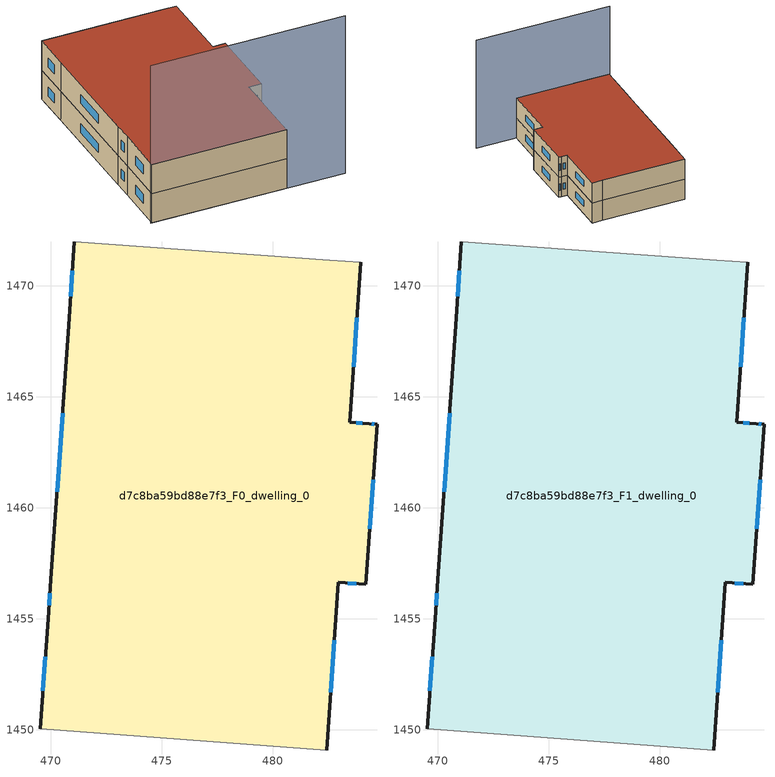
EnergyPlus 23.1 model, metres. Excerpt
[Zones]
d7c8ba59bd88e7f3_F0_dwelling_0
 floor ground (EU_floor_Construction): 483.98,1471.06 483.47,1463.84 484.34,1463.78 484.7,1463.76 484.2,1456.55 482.96,1456.64 482.43,1449.08 469.53,1450.04 469.9,1455.01 470.01,1456.76 470.82,1468.21 471.07,1471.98 482.59,1471.16 z0
 wall outside (EU_wall_Construction): 482.43,1449.08 482.96,1456.64 484.2,1456.55 484.7,1463.76 484.34,1463.78 483.47,1463.84 483.98,1471.06 / 471.07,1471.98 470.82,1468.21 470.01,1456.76 469.9,1455.01 469.53,1450.04 z0:3
 wall adiabatic (EU_wall_Construction): 483.98,1471.06 482.59,1471.16 471.07,1471.98 / 469.53,1450.04 482.43,1449.08 z0:3
 window (EU_Window_Construction): 483.65,1466.34 483.8,1468.56 / 484.04,1463.8 483.77,1463.82 / 484.58,1463.76 484.47,1463.77 / 484.37,1459.04 484.53,1461.26 / 483.39,1456.61 483.77,1456.58 / 482.62,1451.69 482.78,1454.02 / 469.77,1453.29 469.65,1451.76 / 469.97,1456.15 469.94,1455.61 / 470.54,1464.25 470.29,1460.72 / 470.99,1470.68 470.91,1469.51 z1.04:1.96
d7c8ba59bd88e7f3_F1_dwelling_0
 floor to d7c8ba59bd88e7f3_F0_dwelling_0 (EU_floor_Construction): 483.98,1471.06 483.47,1463.84 484.34,1463.78 484.7,1463.76 484.2,1456.55 482.96,1456.64 482.43,1449.08 469.52,1450.04 469.9,1455.01 470.01,1456.76 470.82,1468.21 471.07,1471.98 482.59,1471.16 z3
 wall outside (EU_wall_Construction): 482.43,1449.08 482.96,1456.64 484.2,1456.55 484.7,1463.76 484.34,1463.78 483.47,1463.84 483.98,1471.06 / 471.07,1471.98 470.82,1468.21 470.01,1456.76 469.9,1455.01 469.53,1450.04 z3:6
 wall adiabatic (EU_wall_Construction): 483.98,1471.06 482.59,1471.16 471.07,1471.98 / 469.53,1450.04 482.43,1449.08 z3:6
 window (EU_Window_Construction): 483.65,1466.34 483.8,1468.56 / 484.04,1463.8 483.77,1463.82 / 484.58,1463.76 484.47,1463.77 / 484.37,1459.04 484.53,1461.26 / 483.39,1456.61 483.77,1456.58 / 482.62,1451.69 482.78,1454.02 / 469.77,1453.29 469.65,1451.76 / 469.97,1456.15 469.94,1455.61 / 470.54,1464.25 470.29,1460.72 / 470.99,1470.68 470.91,1469.51 z4.04:4.96
 roof outside (EU_roof_Construction): 482.43,1449.08 482.96,1456.64 484.2,1456.55 484.7,1463.76 484.34,1463.78 483.47,1463.84 483.98,1471.06 482.59,1471.16 471.07,1471.98 470.82,1468.21 470.01,1456.76 469.9,1455.01 469.53,1450.04 z6
shading: 469.44,1450.05 488.03,1448.66 z0:16.2
[Building]
EU S2 Campaign: North Axis=0; Terrain=City; Solar Distribution=FullExterior
[Site:Location]
Vienna: Latitude=48; Longitude=16.5; Time Zone=1; Elevation=183
[SizingPeriod:WeatherFileDays]
AnnualSizingPeriod: Begin Month=1; Begin Day of Month=1; End Month=12; End Day of Month=31; Day of Week for Start Day=Monday; Use Weather File Daylight Saving Period=No; Use Weather File Rain and Snow Indicators=No
[MATERIAL]
EU_InternalMass_Material: Roughness=MediumRough; Thickness=0.1; Conductivity=1; Density=1800; Specific Heat=900; Thermal Absorptance=0.9; Solar Absorptance=0.7; Visible Absorptance=0.7
[MATERIAL:NOMASS] Roughness=MediumRough; Thermal Absorptance=0.9; Solar Absorptance=0.7; Visible Absorptance=0.7
Name | Thermal Resistance
EU_wall_NoMass | 1.00811
EU_roof_NoMass | 1.05194
EU_floor_NoMass | 1.20973
[WINDOWMATERIAL:SIMPLEGLAZINGSYSTEM]
EU_Window_SimpleGlazing: UFactor=1.90124; Solar Heat Gain Coefficient=0.65; Visible Transmittance=0.65
[CONSTRUCTION]
EU_wall_Construction: EU_wall_NoMass
EU_roof_Construction: EU_roof_NoMass
EU_floor_Construction: EU_floor_NoMass
EU_Window_Construction: EU_Window_SimpleGlazing
EU_InternalMass_Construction: EU_InternalMass_Material
[ZONE] Type=1; Multiplier=1; Ceiling Height=autocalculate; Floor Area=autocalculate; Part of Total Floor Area=Yes
Name | Volume
d7c8ba59bd88e7f3_F0_dwelling_0 | 880.529
d7c8ba59bd88e7f3_F1_dwelling_0 | 880.53
[INTERNALMASS] Construction=EU_InternalMass_Construction; Surface Area=293.51
Name | Zone or ZoneList
d7c8ba59bd88e7f3_F0_dwelling_0_EU_InternalMass | d7c8ba59bd88e7f3_F0_dwelling_0
d7c8ba59bd88e7f3_F1_dwelling_0_EU_InternalMass | d7c8ba59bd88e7f3_F1_dwelling_0
[OTHEREQUIPMENT] Fuel Type=Electricity; Design Level Calculation Method=Watts/Area; Power per Zone Floor Area=1; Fraction Latent=0; Fraction Radiant=0; Fraction Lost=0; Carbon Dioxide Generation Rate=0; EndUse Subcategory=EU_Step8_InternalGains
Name | Zone or ZoneList or Space or SpaceList | Schedule
EU_Step8_InternalGain_d7c8ba59bd88e7f3_F0_dwelling_0_f000 | d7c8ba59bd88e7f3_F0_dwelling_0 | EU_Step8_GainSchedule_d7c8ba59bd88e7f3_F0_dwelling_0_f000
EU_Step8_InternalGain_d7c8ba59bd88e7f3_F1_dwelling_0_f000 | d7c8ba59bd88e7f3_F1_dwelling_0 | EU_Step8_GainSchedule_d7c8ba59bd88e7f3_F1_dwelling_0_f000
[ZONEVENTILATION:DESIGNFLOWRATE] Schedule=EU_AlwaysOn; Design Flow Rate Calculation Method=AirChanges/Hour; Air Changes per Hour=0.495976; Ventilation Type=Natural; Fan Pressure Rise=0; Fan Total Efficiency=1; Constant Term Coefficient=1; Temperature Term Coefficient=0; Velocity Term Coefficient=0; Velocity Squared Term Coefficient=0; Minimum Indoor Temperature=-100; Maximum Indoor Temperature=100; Delta Temperature=-100; Minimum Outdoor Temperature=-100; Maximum Outdoor Temperature=100; Maximum Wind Speed=40
Name | Zone or ZoneList or Space or SpaceList
EU_ConstantAir_d7c8ba59bd88e7f3_F0_dwelling_0 | d7c8ba59bd88e7f3_F0_dwelling_0
EU_ConstantAir_d7c8ba59bd88e7f3_F1_dwelling_0 | d7c8ba59bd88e7f3_F1_dwelling_0
[HVACTEMPLATE:THERMOSTAT] Constant Heating Setpoint=20; Constant Cooling Setpoint=50
EU_HeatOnly_d7c8ba59bd88e7f3_F0_dwelling_0; EU_HeatOnly_d7c8ba59bd88e7f3_F1_dwelling_0
[HVACTEMPLATE:ZONE:IDEALLOADSAIRSYSTEM] System Availability Schedule=EU_AlwaysOn; Maximum Heating Supply Air Temperature=50; Minimum Cooling Supply Air Temperature=13; Maximum Heating Supply Air Humidity Ratio=0.0156; Minimum Cooling Supply Air Humidity Ratio=0.0077; Heating Limit=NoLimit; Cooling Limit=NoLimit; Heating Availability Schedule=EU_AlwaysOn; Cooling Availability Schedule=EU_CoolingOff; Dehumidification Control Type=ConstantSensibleHeatRatio; Cooling Sensible Heat Ratio=0.7; Dehumidification Setpoint=60; Humidification Control Type=None; Humidification Setpoint=30; Outdoor Air Method=None; Outdoor Air Flow Rate per Person=0.00944; Outdoor Air Flow Rate per Zone Floor Area=0; Outdoor Air Flow Rate per Zone=0; Demand Controlled Ventilation Type=None; Outdoor Air Economizer Type=NoEconomizer; Heat Recovery Type=None; Sensible Heat Recovery Effectiveness=0.7; Latent Heat Recovery Effectiveness=0.65
Name | Template Thermostat
d7c8ba59bd88e7f3_F0_dwelling_0 | EU_HeatOnly_d7c8ba59bd88e7f3_F0_dwelling_0
d7c8ba59bd88e7f3_F1_dwelling_0 | EU_HeatOnly_d7c8ba59bd88e7f3_F1_dwelling_0
[SIZING:ZONE] Zone Cooling Design Supply Air Temperature Input Method=SupplyAirTemperature; Zone Cooling Design Supply Air Temperature=13; Zone Heating Design Supply Air Temperature Input Method=SupplyAirTemperature; Zone Heating Design Supply Air Temperature=50; Zone Cooling Design Supply Air Humidity Ratio=0.008; Zone Heating Design Supply Air Humidity Ratio=0.008; Cooling Design Air Flow Method=DesignDay; Cooling Design Air Flow Rate=0; Cooling Minimum Air Flow per Zone Floor Area=0.000762; Cooling Minimum Air Flow=0; Cooling Minimum Air Flow Fraction=0.2; Heating Design Air Flow Method=DesignDay; Heating Design Air Flow Rate=0; Heating Maximum Air Flow per Zone Floor Area=0.002032; Heating Maximum Air Flow=0.141576; Heating Maximum Air Flow Fraction=0.3; Account for Dedicated Outdoor Air System=No; Dedicated Outdoor Air System Control Strategy=NeutralSupplyAir; Dedicated Outdoor Air Low Setpoint Temperature for Design=autosize; Dedicated Outdoor Air High Setpoint Temperature for Design=autosize; Zone Load Sizing Method=Sensible Load Only No Latent Load; Zone Latent Cooling Design Supply Air Humidity Ratio Input Method=HumidityRatioDifference; Zone Cooling Design Supply Air Humidity Ratio Difference=0.005; Zone Latent Heating Design Supply Air Humidity Ratio Input Method=HumidityRatioDifference; Zone Humidification Design Supply Air Humidity Ratio Difference=0.005
d7c8ba59bd88e7f3_F0_dwelling_0; d7c8ba59bd88e7f3_F1_dwelling_0
[SCHEDULE:CONSTANT]
Name | Hourly Value
EU_AlwaysOn | 1
EU_CoolingOff | 0
[SCHEDULE:FILE] Column Number=1; Rows to Skip at Top=0; Number of Hours of Data=8760; Column Separator=Comma; Interpolate to Timestep=No; Minutes per Item=60; Adjust Schedule for Daylight Savings=Yes
Name | File
EU_Step8_GainSchedule_d7c8ba59bd88e7f3_F0_dwelling_0_f000 | ../../schedules/d7c8ba59bd88e7f3/d7c8ba59bd88e7f3_F0_dwelling_0_f000_gain.csv
EU_Step8_GainSchedule_d7c8ba59bd88e7f3_F1_dwelling_0_f000 | ../../schedules/d7c8ba59bd88e7f3/d7c8ba59bd88e7f3_F1_dwelling_0_f000_gain.csv
